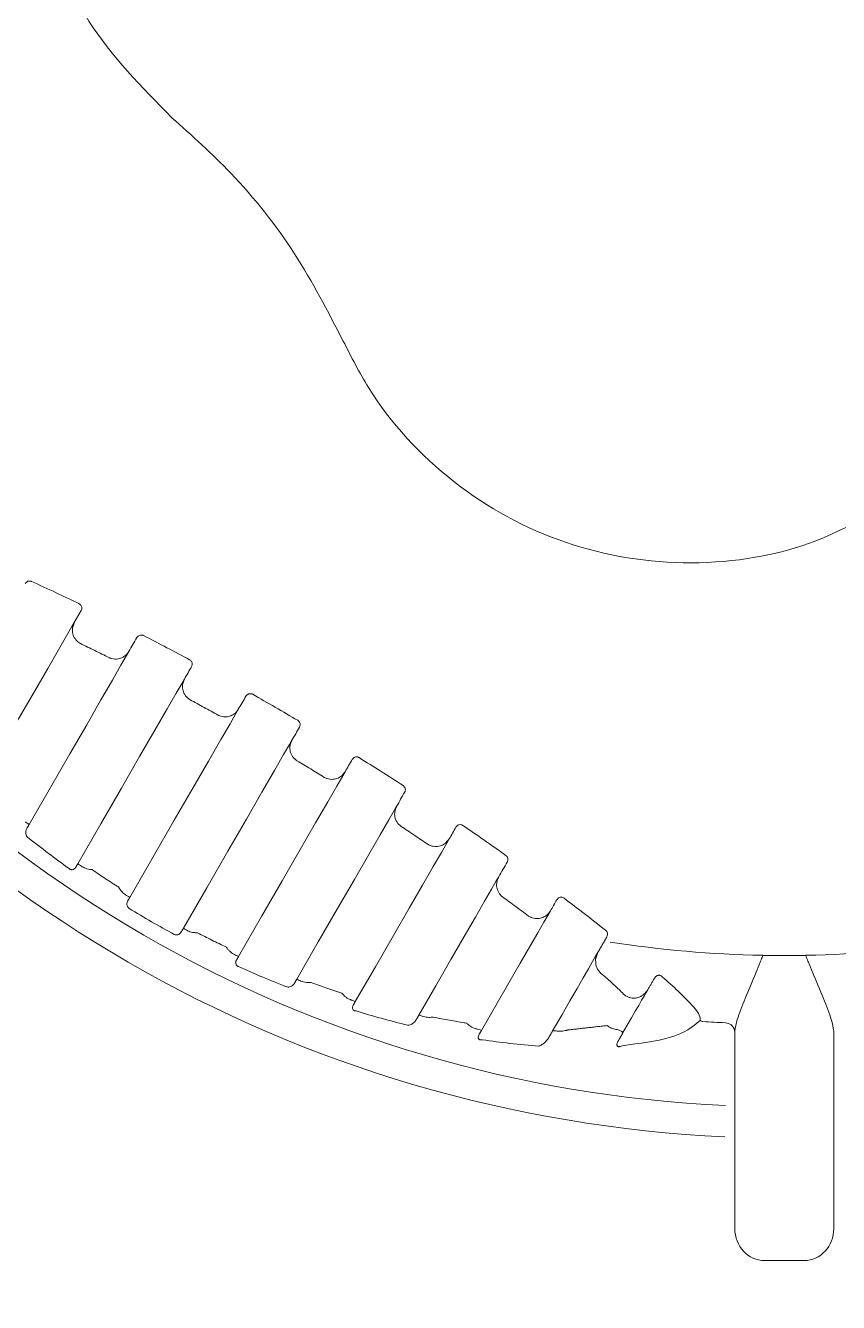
# Model space of a CAD drawing. Header units: inches. Extents: x -1 to 81, y -22 to 129.
# Drawn here: x 3.62 to 4.442, y 59.485 to 60.775 of the extents above; entities that cross this region are included whole.
import ezdxf

# ---------------------------------------------------------------- set-up
doc = ezdxf.new("R2010")
doc.units = ezdxf.units.IN
doc.header["$MEASUREMENT"] = 0
doc.layers.add('1', color=4, linetype='Continuous')

# ---------------------------------------------------------------- blocks, each defined once
blk = doc.blocks.new('FROG')
at = {"layer": '1', "color": 3, "lineweight": 5}
for p, q in [((-0.7177, -0.8056), (-0.7108, -0.7937)), ((-0.02, -1.1421), (0, -1.1421)), ((0, -1.1421), (0.02, -1.1421)), ((-0.05, -1.3213), (-0.05, -1.2184)), ((0.05, -1.2184), (0.05, -1.3213)), ((-0.05, -1.4178), (-0.05, -1.3213)), ((0.05, -1.3213), (0.05, -1.4178)), ((-0.02, -1.4501), (0.02, -1.4501))]:
    blk.add_line(p, q, dxfattribs=at)
at = {"layer": '1', "color": 3, "lineweight": 5, "flags": 128}
for points in [[(-0.8125, -0.9699), (-0.7922, -0.9347), (-0.774, -0.9031), (-0.758, -0.8755), (-0.7446, -0.8521), (-0.7337, -0.8332), (-0.7255, -0.8191), (-0.7202, -0.8099), (-0.7177, -0.8056)], [(-0.6544, -0.8209), (-0.6554, -0.8227), (-0.6564, -0.8244), (-0.6574, -0.8262), (-0.6584, -0.8279), (-0.6594, -0.8297), (-0.6605, -0.8314), (-0.6615, -0.8332), (-0.6625, -0.835)], [(-0.6625, -0.835), (-0.6649, -0.8392), (-0.6705, -0.8489), (-0.6792, -0.8639), (-0.6908, -0.8839), (-0.7052, -0.9089), (-0.7222, -0.9384), (-0.7417, -0.9722), (-0.7634, -1.0098)], [(-0.6064, -0.8628), (-0.6055, -0.8612), (-0.6046, -0.8596), (-0.6037, -0.8581), (-0.6027, -0.8565), (-0.6018, -0.8549), (-0.6009, -0.8533), (-0.6, -0.8518), (-0.5991, -0.8502)], [(-0.7141, -1.0493), (-0.6908, -1.0091), (-0.6699, -0.9729), (-0.6517, -0.9412), (-0.6362, -0.9145), (-0.6238, -0.893), (-0.6147, -0.8771), (-0.6088, -0.867), (-0.6064, -0.8628)], [(-0.5442, -0.8801), (-0.5452, -0.8818), (-0.5461, -0.8834), (-0.5471, -0.8851), (-0.5481, -0.8868), (-0.549, -0.8884), (-0.55, -0.8901), (-0.5509, -0.8917), (-0.5519, -0.8934)], [(-0.5519, -0.8934), (-0.5543, -0.8976), (-0.5602, -0.9079), (-0.5696, -0.924), (-0.5822, -0.9459), (-0.5979, -0.9731), (-0.6166, -1.0054), (-0.6379, -1.0423), (-0.6616, -1.0834)], [(-0.4978, -0.9246), (-0.4968, -0.923), (-0.4958, -0.9213), (-0.4949, -0.9197), (-0.4939, -0.918), (-0.493, -0.9164), (-0.492, -0.9147), (-0.4911, -0.913), (-0.4901, -0.9114)], [(-0.6074, -1.1146), (-0.5837, -1.0736), (-0.5624, -1.0367), (-0.5438, -1.0044), (-0.5281, -0.9771), (-0.5154, -0.9553), (-0.5061, -0.9391), (-0.5002, -0.9289), (-0.4978, -0.9246)], [(-0.4367, -0.944), (-0.4376, -0.9455), (-0.4386, -0.9471), (-0.4395, -0.9487), (-0.4404, -0.9502), (-0.4413, -0.9518), (-0.4422, -0.9534), (-0.4431, -0.9549), (-0.444, -0.9565)], [(-0.444, -0.9565), (-0.4464, -0.9607), (-0.4523, -0.9709), (-0.4615, -0.9868), (-0.4738, -1.0082), (-0.4893, -1.0349), (-0.5076, -1.0666), (-0.5285, -1.1028), (-0.5517, -1.1431)], [(-0.3919, -0.9912), (-0.3908, -0.9895), (-0.3898, -0.9877), (-0.3888, -0.9859), (-0.3878, -0.9842), (-0.3868, -0.9824), (-0.3858, -0.9807), (-0.3848, -0.9789), (-0.3837, -0.9772)], [(-0.4928, -1.166), (-0.4711, -1.1284), (-0.4516, -1.0947), (-0.4345, -1.0652), (-0.4201, -1.0402), (-0.4085, -1.0201), (-0.3999, -1.0051), (-0.3943, -0.9955), (-0.3919, -0.9912)], [(-0.3319, -1.0124), (-0.3328, -1.0139), (-0.3337, -1.0154), (-0.3345, -1.0169), (-0.3354, -1.0184), (-0.3362, -1.0199), (-0.3371, -1.0214), (-0.3379, -1.0228), (-0.3388, -1.0243)], [(-0.3388, -1.0243), (-0.3413, -1.0286), (-0.3466, -1.0379), (-0.3548, -1.052), (-0.3657, -1.0709), (-0.3792, -1.0942), (-0.3951, -1.1219), (-0.4133, -1.1534), (-0.4337, -1.1886)], [(-0.2887, -1.0626), (-0.2877, -1.0607), (-0.2866, -1.0589), (-0.2855, -1.057), (-0.2844, -1.0551), (-0.2833, -1.0533), (-0.2823, -1.0514), (-0.2812, -1.0495), (-0.2801, -1.0477)], [(-0.3693, -1.2022), (-0.3523, -1.1726), (-0.337, -1.1461), (-0.3236, -1.1229), (-0.3122, -1.1032), (-0.3029, -1.0872), (-0.2959, -1.075), (-0.2912, -1.0668), (-0.2887, -1.0626)], [(-0.2299, -1.0858), (-0.2308, -1.0872), (-0.2316, -1.0886), (-0.2324, -1.09), (-0.2332, -1.0914), (-0.234, -1.0928), (-0.2348, -1.0943), (-0.2357, -1.0957), (-0.2365, -1.0971)], [(-0.2365, -1.0971), (-0.2388, -1.1011), (-0.2431, -1.1085), (-0.2492, -1.1192), (-0.2572, -1.133), (-0.267, -1.1499), (-0.2784, -1.1698), (-0.2915, -1.1924), (-0.3061, -1.2178)], [(-0.1801, -1.1245), (-0.18, -1.1243), (-0.18, -1.1242), (-0.1799, -1.124), (-0.1798, -1.1239), (-0.1797, -1.1237), (-0.1796, -1.1236), (-0.1795, -1.1234), (-0.1794, -1.1233)], [(-0.2342, -1.2182), (-0.225, -1.2023), (-0.2168, -1.188), (-0.2095, -1.1753), (-0.2032, -1.1645), (-0.198, -1.1554), (-0.1938, -1.1482), (-0.1907, -1.1428), (-0.1887, -1.1393)], [(-0.138, -1.1766), (-0.1397, -1.1794), (-0.1417, -1.183), (-0.1442, -1.1873), (-0.1472, -1.1925), (-0.1506, -1.1984), (-0.1545, -1.205), (-0.1587, -1.2124), (-0.1634, -1.2206)]]:
    blk.add_lwpolyline(points, dxfattribs=at)
at = {"layer": '1', "linetype": 'Continuous', "lineweight": 15}
for radius in [1.995, 1.9325, 1.8575]:
    blk.add_circle((0, 0), radius, dxfattribs=at)
at = {"layer": '1', "color": 3, "lineweight": 5}
for centre, radius, start, end in [((0, 0), 1.2949, 212.6358, 267.3642), ((0, 0), 1.3265, 212.5926, 267.4074), ((0, 0), 1.1421, 261.1339, 268.8898), ((0, 0), 1.1421, 271.1102, 278.8661), ((0, 0), 1.1421, 268.8898, 270), ((0, 0), 1.1421, 270, 271.1102), ((-0.0818, -1.2036), 0.00511, 229.9887, 264.9633), ((0, 0), 1.2115, 266.1074, 267.1841), ((-0.0599, -1.22), 0.0099, 0.5131, 87.808)]:
    blk.add_arc(centre, radius, start, end, dxfattribs=at)
for centre, start_param, end_param in [((-0.02, -1.4178), 4.712389, 6.283185), ((0.02, -1.4178), 0, 1.570796)]:
    blk.add_ellipse(centre, major_axis=(0, -0.0324), ratio=0.926878, start_param=start_param, end_param=end_param, dxfattribs=at)
for points, knots in [([(-0.619, -0.2958), (-0.6495, -0.265), (-0.7105, -0.2035), (-0.7569, -0.0794), (-0.7621, 0.0512), (-0.7233, 0.1761), (-0.666, 0.2549), (-0.6264, 0.2894), (-0.619, 0.2958)], [0, 0, 0, 0, 0.1916878, 0.3833997, 0.5745646, 0.7653715, 0.956385, 1, 1, 1, 1]), ([(-0.4459, -0.5214), (-0.4614, -0.4915), (-0.4927, -0.4308), (-0.5527, -0.3552), (-0.5987, -0.314), (-0.619, -0.2958)], [0, 0, 0, 0, 0.352133, 0.714485, 1, 1, 1, 1]), ([(0.1451, -0.6596), (0.1089, -0.6835), (0.0366, -0.7312), (-0.0942, -0.7523), (-0.2234, -0.7318), (-0.3382, -0.669), (-0.4102, -0.5913), (-0.4378, -0.5373), (-0.4459, -0.5214)], [0, 0, 0, 0, 0.185057, 0.370138, 0.554659, 0.738742, 0.922921, 1, 1, 1, 1]), ([(-0.7608, -0.7643), (-0.7609, -0.7642), (-0.7615, -0.7639), (-0.7628, -0.7637), (-0.7646, -0.764), (-0.7662, -0.7649), (-0.7669, -0.7659), (-0.7673, -0.7664)], [0, 0, 0, 0, 0.0400664, 0.2597841, 0.4984827, 0.7478881, 1, 1, 1, 1]), ([(-0.713, -0.7866), (-0.7207, -0.7829), (-0.7366, -0.7754), (-0.7525, -0.768), (-0.7608, -0.7643)], [0, 0, 0, 0, 0.485827, 1, 1, 1, 1]), ([(-0.7108, -0.7937), (-0.7106, -0.7931), (-0.7101, -0.7921), (-0.7101, -0.7904), (-0.7106, -0.7888), (-0.7116, -0.7875), (-0.7125, -0.7869), (-0.713, -0.7866)], [0, 0, 0, 0, 0.232134, 0.436961, 0.628874, 0.814865, 1, 1, 1, 1]), ([(-0.7115, -0.8269), (-0.7116, -0.8269), (-0.7117, -0.8268), (-0.712, -0.8267), (-0.7127, -0.8262), (-0.7134, -0.8257), (-0.7154, -0.8241), (-0.7179, -0.8212), (-0.7198, -0.8161), (-0.7196, -0.8126), (-0.7196, -0.811)], [0, 0, 0, 0, 0.007446, 0.024858, 0.06048, 0.148946, 0.169659, 0.495163, 0.766714, 1, 1, 1, 1]), ([(-0.6477, -0.8189), (-0.6479, -0.8188), (-0.6486, -0.8185), (-0.65, -0.8183), (-0.6518, -0.8186), (-0.6533, -0.8195), (-0.654, -0.8204), (-0.6544, -0.8209)], [0, 0, 0, 0, 0.073773, 0.28687, 0.516161, 0.756326, 1, 1, 1, 1]), ([(-0.6011, -0.8433), (-0.6087, -0.8392), (-0.6242, -0.831), (-0.6398, -0.823), (-0.6477, -0.8189)], [0, 0, 0, 0, 0.492917, 1, 1, 1, 1]), ([(-0.6824, -0.8412), (-0.6873, -0.8388), (-0.697, -0.834), (-0.7067, -0.8293), (-0.7115, -0.8269)], [0, 0, 0, 0, 0.506006, 1, 1, 1, 1]), ([(-0.6648, -0.838), (-0.666, -0.839), (-0.6686, -0.8412), (-0.6739, -0.8429), (-0.6779, -0.8427), (-0.6805, -0.842), (-0.6813, -0.8417), (-0.682, -0.8414), (-0.6823, -0.8413), (-0.6824, -0.8412), (-0.6824, -0.8412)], [0, 0, 0, 0, 0.224645, 0.495094, 0.835876, 0.860745, 0.944888, 0.977938, 0.992808, 1, 1, 1, 1]), ([(-0.5991, -0.8502), (-0.5989, -0.8498), (-0.5985, -0.8488), (-0.5984, -0.8472), (-0.5988, -0.8456), (-0.5997, -0.8442), (-0.6006, -0.8436), (-0.6011, -0.8433)], [0, 0, 0, 0, 0.200279, 0.4148, 0.61609, 0.809394, 1, 1, 1, 1]), ([(-0.6007, -0.8837), (-0.6007, -0.8837), (-0.6009, -0.8836), (-0.6012, -0.8834), (-0.6019, -0.8829), (-0.6026, -0.8824), (-0.6046, -0.8807), (-0.6069, -0.8776), (-0.6086, -0.8724), (-0.6083, -0.869), (-0.6081, -0.8674)], [0, 0, 0, 0, 0.007306, 0.02587, 0.063559, 0.1584, 0.168364, 0.505454, 0.772446, 1, 1, 1, 1]), ([(-0.5723, -0.8993), (-0.5771, -0.8967), (-0.5865, -0.8914), (-0.596, -0.8863), (-0.6007, -0.8837)], [0, 0, 0, 0, 0.5020085, 1, 1, 1, 1]), ([(-0.5374, -0.8782), (-0.5377, -0.8781), (-0.5385, -0.8777), (-0.5399, -0.8775), (-0.5417, -0.8778), (-0.5432, -0.8787), (-0.5439, -0.8797), (-0.5442, -0.8801)], [0, 0, 0, 0, 0.1035299, 0.3097443, 0.5306025, 0.7630784, 1, 1, 1, 1]), ([(-0.4919, -0.9045), (-0.4994, -0.9001), (-0.5146, -0.8912), (-0.5298, -0.8826), (-0.5374, -0.8782)], [0, 0, 0, 0, 0.5, 1, 1, 1, 1]), ([(-0.5545, -0.8968), (-0.5558, -0.8978), (-0.5585, -0.8999), (-0.5638, -0.9013), (-0.5677, -0.901), (-0.5702, -0.9002), (-0.571, -0.8999), (-0.5718, -0.8995), (-0.5722, -0.8994), (-0.5723, -0.8993), (-0.5723, -0.8993)], [0, 0, 0, 0, 0.224674, 0.491133, 0.833514, 0.844232, 0.938018, 0.974988, 0.992769, 1, 1, 1, 1]), ([(-0.4901, -0.9114), (-0.4899, -0.911), (-0.4895, -0.9101), (-0.4893, -0.9086), (-0.4897, -0.907), (-0.4905, -0.9055), (-0.4914, -0.9049), (-0.4919, -0.9045)], [0, 0, 0, 0, 0.168533, 0.392708, 0.603301, 0.803874, 1, 1, 1, 1]), ([(-0.4926, -0.9453), (-0.4927, -0.9453), (-0.4928, -0.9452), (-0.4931, -0.945), (-0.4938, -0.9445), (-0.4945, -0.9439), (-0.4964, -0.9421), (-0.4986, -0.9389), (-0.5001, -0.9336), (-0.4996, -0.9302), (-0.4994, -0.9286)], [0, 0, 0, 0, 0.007232, 0.025014, 0.061981, 0.155769, 0.166488, 0.508868, 0.775327, 1, 1, 1, 1]), ([(-0.4298, -0.9422), (-0.4301, -0.942), (-0.4309, -0.9416), (-0.4325, -0.9413), (-0.4342, -0.9417), (-0.4357, -0.9425), (-0.4364, -0.9435), (-0.4367, -0.944)], [0, 0, 0, 0, 0.130358, 0.329387, 0.542405, 0.768395, 1, 1, 1, 1]), ([(-0.465, -0.9621), (-0.4696, -0.9593), (-0.4788, -0.9536), (-0.488, -0.9481), (-0.4926, -0.9453)], [0, 0, 0, 0, 0.497992, 1, 1, 1, 1]), ([(-0.3853, -0.9704), (-0.3928, -0.9656), (-0.4075, -0.9561), (-0.4224, -0.9468), (-0.4298, -0.9422)], [0, 0, 0, 0, 0.507083, 1, 1, 1, 1]), ([(-0.4471, -0.9603), (-0.4484, -0.9613), (-0.4512, -0.9633), (-0.4566, -0.9644), (-0.4604, -0.964), (-0.4629, -0.9631), (-0.4637, -0.9628), (-0.4645, -0.9624), (-0.4648, -0.9622), (-0.4649, -0.9621), (-0.465, -0.9621)], [0, 0, 0, 0, 0.227552, 0.494546, 0.831634, 0.841601, 0.936441, 0.97413, 0.992693, 1, 1, 1, 1]), ([(-0.3837, -0.9772), (-0.3836, -0.9769), (-0.3832, -0.9761), (-0.383, -0.9746), (-0.3832, -0.973), (-0.384, -0.9715), (-0.3849, -0.9708), (-0.3853, -0.9704)], [0, 0, 0, 0, 0.135652, 0.369951, 0.590201, 0.798201, 1, 1, 1, 1]), ([(-0.3873, -1.0116), (-0.3873, -1.0116), (-0.3875, -1.0115), (-0.3877, -1.0113), (-0.3883, -1.0108), (-0.389, -1.0103), (-0.3908, -1.0084), (-0.393, -1.0051), (-0.3942, -0.9997), (-0.3936, -0.9962), (-0.3933, -0.9947)], [0, 0, 0, 0, 0.007194, 0.022061, 0.055115, 0.139257, 0.164125, 0.504906, 0.775355, 1, 1, 1, 1]), ([(-0.7672, -1.0071), (-0.766, -1.008), (-0.7638, -1.0095), (-0.7635, -1.0097), (-0.7634, -1.0098)], [0, 0, 0, 0, 0.5683904, 1, 1, 1, 1]), ([(-0.7652, -1.0223), (-0.7654, -1.022), (-0.7658, -1.0216), (-0.7663, -1.0205), (-0.7668, -1.0189), (-0.7668, -1.0163), (-0.7662, -1.0148), (-0.7658, -1.0138)], [0, 0, 0, 0, 0.0895922, 0.1233174, 0.2998941, 0.5805984, 1, 1, 1, 1]), ([(-0.3604, -1.0297), (-0.3648, -1.0267), (-0.3737, -1.0206), (-0.3828, -1.0146), (-0.3873, -1.0116)], [0, 0, 0, 0, 0.493995, 1, 1, 1, 1]), ([(-0.3248, -1.0107), (-0.3251, -1.0105), (-0.326, -1.01), (-0.3277, -1.0098), (-0.3294, -1.0101), (-0.3309, -1.011), (-0.3316, -1.012), (-0.3319, -1.0124)], [0, 0, 0, 0, 0.154867, 0.346182, 0.551679, 0.772292, 1, 1, 1, 1]), ([(-0.2815, -1.041), (-0.2889, -1.0357), (-0.3032, -1.0256), (-0.3177, -1.0156), (-0.3248, -1.0107)], [0, 0, 0, 0, 0.514173, 1, 1, 1, 1]), ([(-0.7652, -1.0223), (-0.7581, -1.0279), (-0.7443, -1.0388), (-0.7299, -1.0492), (-0.7229, -1.0543)], [0, 0, 0, 0, 0.510622, 1, 1, 1, 1]), ([(-0.3426, -1.0287), (-0.3439, -1.0295), (-0.3468, -1.0314), (-0.3522, -1.0323), (-0.356, -1.0317), (-0.3584, -1.0307), (-0.3592, -1.0303), (-0.3599, -1.0299), (-0.3602, -1.0298), (-0.3603, -1.0297), (-0.3604, -1.0297)], [0, 0, 0, 0, 0.233284, 0.504838, 0.830341, 0.851053, 0.93952, 0.975141, 0.992554, 1, 1, 1, 1]), ([(-0.2801, -1.0477), (-0.28, -1.0475), (-0.2796, -1.0467), (-0.2793, -1.0454), (-0.2795, -1.0437), (-0.2802, -1.0421), (-0.2811, -1.0413), (-0.2815, -1.041)], [0, 0, 0, 0, 0.1003278, 0.3457949, 0.5765626, 0.7923398, 1, 1, 1, 1]), ([(-0.7161, -1.0528), (-0.7166, -1.0535), (-0.7174, -1.0546), (-0.719, -1.0553), (-0.7203, -1.0555), (-0.7212, -1.0553), (-0.7219, -1.055), (-0.7224, -1.0547), (-0.7227, -1.0544), (-0.7229, -1.0543), (-0.7229, -1.0543)], [0, 0, 0, 0, 0.394975, 0.626742, 0.783149, 0.854406, 0.892434, 0.952556, 0.993547, 1, 1, 1, 1]), ([(-0.7141, -1.0493), (-0.7139, -1.0495), (-0.7137, -1.0496), (-0.7121, -1.0507), (-0.7108, -1.0516), (-0.7096, -1.0524)], [0, 0, 0, 0, 0.493978, 0.577794, 1, 1, 1, 1]), ([(-0.7096, -1.0524), (-0.7082, -1.0531), (-0.7059, -1.0543), (-0.7026, -1.055), (-0.7009, -1.0552), (-0.7002, -1.0553), (-0.6999, -1.0553), (-0.6998, -1.0553), (-0.6997, -1.0553)], [0, 0, 0, 0, 0.525942, 0.813042, 0.922914, 0.967992, 0.987341, 1, 1, 1, 1]), ([(-0.6997, -1.0553), (-0.6952, -1.0584), (-0.6863, -1.0645), (-0.6772, -1.0703), (-0.6728, -1.0732)], [0, 0, 0, 0, 0.506821, 1, 1, 1, 1]), ([(-0.2848, -1.0828), (-0.2849, -1.0828), (-0.2849, -1.0828), (-0.2851, -1.0826), (-0.2855, -1.0822), (-0.2862, -1.0817), (-0.288, -1.0797), (-0.29, -1.0762), (-0.2912, -1.0708), (-0.2904, -1.0673), (-0.2901, -1.0657)], [0, 0, 0, 0, 0.007207, 0.016451, 0.041404, 0.10491, 0.160821, 0.491889, 0.772109, 1, 1, 1, 1]), ([(-0.6728, -1.0732), (-0.6727, -1.0733), (-0.6727, -1.0734), (-0.6725, -1.0736), (-0.6722, -1.0742), (-0.6712, -1.0757), (-0.669, -1.0785), (-0.667, -1.08), (-0.6658, -1.0809)], [0, 0, 0, 0, 0.0119508, 0.0292402, 0.0731251, 0.1843194, 0.4918602, 1, 1, 1, 1]), ([(-0.6658, -1.0809), (-0.6647, -1.0816), (-0.6622, -1.083), (-0.6618, -1.0832), (-0.6616, -1.0834)], [0, 0, 0, 0, 0.442973, 1, 1, 1, 1]), ([(-0.2587, -1.1022), (-0.2629, -1.099), (-0.2716, -1.0925), (-0.2804, -1.0861), (-0.2848, -1.0828)], [0, 0, 0, 0, 0.490054, 1, 1, 1, 1]), ([(-0.2299, -1.0858), (-0.2296, -1.0853), (-0.2289, -1.0844), (-0.2274, -1.0834), (-0.2256, -1.0831), (-0.2239, -1.0833), (-0.223, -1.0839), (-0.2226, -1.0842)], [0, 0, 0, 0, 0.225594, 0.442133, 0.640161, 0.822872, 1, 1, 1, 1]), ([(-0.6623, -1.0945), (-0.6625, -1.0943), (-0.6629, -1.094), (-0.6635, -1.0933), (-0.6642, -1.0922), (-0.6646, -1.0905), (-0.6645, -1.0887), (-0.6639, -1.0875), (-0.6637, -1.087)], [0, 0, 0, 0, 0.065695, 0.107777, 0.230146, 0.43261, 0.742568, 1, 1, 1, 1]), ([(-0.6623, -1.0945), (-0.6547, -1.099), (-0.6397, -1.1081), (-0.6244, -1.1166), (-0.6167, -1.1208)], [0, 0, 0, 0, 0.500627, 1, 1, 1, 1]), ([(-0.1806, -1.1166), (-0.1878, -1.1109), (-0.2017, -1.1), (-0.2158, -1.0893), (-0.2226, -1.0842)], [0, 0, 0, 0, 0.521275, 1, 1, 1, 1]), ([(-0.241, -1.102), (-0.2424, -1.1028), (-0.2455, -1.1045), (-0.2508, -1.1051), (-0.2546, -1.1043), (-0.2569, -1.1032), (-0.2577, -1.1028), (-0.2583, -1.1025), (-0.2585, -1.1023), (-0.2586, -1.1022), (-0.2587, -1.1022)], [0, 0, 0, 0, 0.242249, 0.522442, 0.830192, 0.872289, 0.947376, 0.978143, 0.992366, 1, 1, 1, 1]), ([(-0.2365, -1.0971), (-0.2375, -1.0985), (-0.2388, -1.1004), (-0.2406, -1.1017), (-0.241, -1.102)], [0, 0, 0, 0, 0.78289, 1, 1, 1, 1]), ([(-0.6096, -1.1183), (-0.6101, -1.119), (-0.6109, -1.1201), (-0.6128, -1.1211), (-0.6143, -1.1213), (-0.6153, -1.1212), (-0.616, -1.1211), (-0.6165, -1.1209), (-0.6167, -1.1208)], [0, 0, 0, 0, 0.391571, 0.648181, 0.817621, 0.899957, 0.934165, 1, 1, 1, 1]), ([(-0.6074, -1.1146), (-0.6072, -1.1147), (-0.607, -1.1149), (-0.6054, -1.1158), (-0.6042, -1.1165), (-0.6032, -1.117)], [0, 0, 0, 0, 0.512984, 0.610792, 1, 1, 1, 1]), ([(-0.6032, -1.117), (-0.6017, -1.1177), (-0.5993, -1.1187), (-0.5958, -1.1191), (-0.5941, -1.1192), (-0.5935, -1.1192), (-0.5932, -1.1192), (-0.5931, -1.1192), (-0.5931, -1.1192)], [0, 0, 0, 0, 0.544951, 0.827779, 0.931592, 0.972639, 0.988044, 1, 1, 1, 1]), ([(-0.5931, -1.1192), (-0.5883, -1.1217), (-0.5787, -1.1266), (-0.5689, -1.1313), (-0.564, -1.1336)], [0, 0, 0, 0, 0.4958076, 1, 1, 1, 1]), ([(-0.1806, -1.1166), (-0.1801, -1.117), (-0.1793, -1.1178), (-0.1787, -1.1194), (-0.1786, -1.1212), (-0.179, -1.1225), (-0.1794, -1.1231), (-0.1794, -1.1233)], [0, 0, 0, 0, 0.213782, 0.437824, 0.680547, 0.939019, 1, 1, 1, 1]), ([(-0.564, -1.1336), (-0.564, -1.1337), (-0.5639, -1.1338), (-0.5638, -1.134), (-0.5634, -1.1345), (-0.5625, -1.1358), (-0.5602, -1.1384), (-0.558, -1.1398), (-0.5566, -1.1407)], [0, 0, 0, 0, 0.012662, 0.030168, 0.072648, 0.176036, 0.443331, 1, 1, 1, 1]), ([(-0.5566, -1.1407), (-0.5553, -1.1413), (-0.5528, -1.1426), (-0.5518, -1.143), (-0.5517, -1.1431), (-0.5517, -1.1431)], [0, 0, 0, 0, 0.436987, 0.872345, 1, 1, 1, 1]), ([(-0.5516, -1.1532), (-0.5518, -1.1531), (-0.5522, -1.153), (-0.5529, -1.1526), (-0.5533, -1.1522), (-0.5539, -1.1516), (-0.5544, -1.1505), (-0.5546, -1.1487), (-0.5542, -1.1474), (-0.5538, -1.1467), (-0.5537, -1.1466)], [0, 0, 0, 0, 0.059752, 0.097656, 0.174116, 0.201755, 0.35401, 0.593719, 0.95746, 1, 1, 1, 1]), ([(-0.1857, -1.1598), (-0.1857, -1.1598), (-0.1858, -1.1597), (-0.186, -1.1595), (-0.1865, -1.1589), (-0.1872, -1.1581), (-0.1889, -1.1557), (-0.1908, -1.1518), (-0.1907, -1.1473), (-0.1907, -1.1453)], [0, 0, 0, 0, 0.008128, 0.024574, 0.064606, 0.172955, 0.244526, 0.657556, 1, 1, 1, 1]), ([(-0.0216, -1.1419), (-0.0216, -1.1421), (-0.0219, -1.1428), (-0.0229, -1.1451), (-0.0251, -1.1507), (-0.0311, -1.1652), (-0.0397, -1.1859), (-0.0481, -1.2063), (-0.0494, -1.2148), (-0.05, -1.2184)], [0, 0, 0, 0, 0.004837, 0.021246, 0.071767, 0.176551, 0.477362, 0.772726, 1, 1, 1, 1]), ([(0.05, -1.2184), (0.0494, -1.2148), (0.0481, -1.2063), (0.0397, -1.1859), (0.0311, -1.1652), (0.0251, -1.1507), (0.0229, -1.1451), (0.0219, -1.1428), (0.0216, -1.1421), (0.0216, -1.1419)], [0, 0, 0, 0, 0.227274, 0.522638, 0.823449, 0.928233, 0.978755, 0.995163, 1, 1, 1, 1]), ([(-0.5516, -1.1532), (-0.5436, -1.1568), (-0.5275, -1.164), (-0.5111, -1.1705), (-0.5028, -1.1738)], [0, 0, 0, 0, 0.490869, 1, 1, 1, 1]), ([(-0.1612, -1.1822), (-0.1628, -1.1807), (-0.167, -1.1765), (-0.1751, -1.169), (-0.182, -1.163), (-0.1857, -1.1598)], [0, 0, 0, 0, 0.217721, 0.584642, 1, 1, 1, 1]), ([(-0.4951, -1.1701), (-0.4957, -1.1709), (-0.4967, -1.1722), (-0.4988, -1.1734), (-0.5007, -1.1739), (-0.502, -1.174), (-0.5026, -1.1738), (-0.5028, -1.1738)], [0, 0, 0, 0, 0.404821, 0.682834, 0.858376, 0.974422, 1, 1, 1, 1]), ([(-0.4928, -1.166), (-0.4926, -1.1661), (-0.4923, -1.1663), (-0.4907, -1.167), (-0.4895, -1.1676), (-0.4886, -1.168)], [0, 0, 0, 0, 0.503202, 0.660926, 1, 1, 1, 1]), ([(-0.4886, -1.168), (-0.4869, -1.1686), (-0.4844, -1.1693), (-0.4808, -1.1695), (-0.4793, -1.1695), (-0.4787, -1.1695), (-0.4785, -1.1694), (-0.4784, -1.1694)], [0, 0, 0, 0, 0.600722, 0.85241, 0.94324, 0.988484, 1, 1, 1, 1]), ([(-0.4784, -1.1694), (-0.4734, -1.1713), (-0.463, -1.175), (-0.4526, -1.1784), (-0.4473, -1.1801)], [0, 0, 0, 0, 0.486072, 1, 1, 1, 1]), ([(-0.1237, -1.1633), (-0.1238, -1.1631), (-0.124, -1.1629), (-0.1246, -1.1626), (-0.1251, -1.1623), (-0.126, -1.1621), (-0.1267, -1.162), (-0.1276, -1.1621), (-0.1287, -1.1625), (-0.1303, -1.1634), (-0.1309, -1.1644), (-0.1313, -1.165)], [0, 0, 0, 0, 0.070795, 0.091233, 0.19726, 0.242791, 0.327889, 0.392285, 0.491185, 0.67691, 1, 1, 1, 1]), ([(-0.0851, -1.2076), (-0.085, -1.206), (-0.0848, -1.203), (-0.0925, -1.1927), (-0.1059, -1.1791), (-0.118, -1.1683), (-0.1237, -1.1633)], [0, 0, 0, 0, 0.201531, 0.407234, 0.723893, 1, 1, 1, 1]), ([(-0.4473, -1.1801), (-0.4472, -1.1802), (-0.4472, -1.1802), (-0.447, -1.1804), (-0.4466, -1.1808), (-0.4458, -1.1818), (-0.4449, -1.1827), (-0.4428, -1.1846), (-0.4411, -1.1855), (-0.4395, -1.1863)], [0, 0, 0, 0, 0.013902, 0.030509, 0.069887, 0.160693, 0.377211, 0.424671, 1, 1, 1, 1]), ([(-0.4395, -1.1863), (-0.4383, -1.1868), (-0.4356, -1.1879), (-0.4339, -1.1885), (-0.4337, -1.1886), (-0.4337, -1.1886)], [0, 0, 0, 0, 0.3256368, 0.7642472, 1, 1, 1, 1]), ([(-0.1514, -1.1852), (-0.153, -1.1851), (-0.1557, -1.185), (-0.1585, -1.1838), (-0.16, -1.1831), (-0.1607, -1.1826), (-0.161, -1.1824), (-0.1612, -1.1823), (-0.1612, -1.1822)], [0, 0, 0, 0, 0.460679, 0.743752, 0.875195, 0.938832, 0.984466, 1, 1, 1, 1]), ([(-0.138, -1.1766), (-0.1393, -1.1784), (-0.141, -1.1808), (-0.1445, -1.1832), (-0.1475, -1.1847), (-0.1501, -1.185), (-0.1514, -1.1852)], [0, 0, 0, 0, 0.411554, 0.564145, 0.794136, 1, 1, 1, 1]), ([(-0.4329, -1.1981), (-0.4332, -1.1981), (-0.4336, -1.1981), (-0.4343, -1.1979), (-0.4347, -1.1977), (-0.4354, -1.1973), (-0.4361, -1.1967), (-0.4366, -1.1955), (-0.4365, -1.1939), (-0.436, -1.1928), (-0.4357, -1.1922)], [0, 0, 0, 0, 0.0653348, 0.0926033, 0.1507524, 0.1802076, 0.2725966, 0.4284906, 0.6905235, 1, 1, 1, 1]), ([(-0.4329, -1.1981), (-0.4245, -1.2006), (-0.407, -1.2058), (-0.3895, -1.2102), (-0.3805, -1.2125)], [0, 0, 0, 0, 0.48116, 1, 1, 1, 1]), ([(-0.3722, -1.2071), (-0.3729, -1.2081), (-0.3741, -1.2098), (-0.3768, -1.2115), (-0.3788, -1.2123), (-0.3801, -1.2124), (-0.3805, -1.2125)], [0, 0, 0, 0, 0.445011, 0.736713, 0.907241, 1, 1, 1, 1]), ([(-0.3693, -1.2022), (-0.3692, -1.2023), (-0.3689, -1.2024), (-0.3671, -1.203), (-0.3657, -1.2035), (-0.3649, -1.2038)], [0, 0, 0, 0, 0.450302, 0.712062, 1, 1, 1, 1]), ([(-0.3649, -1.2038), (-0.3631, -1.2042), (-0.3607, -1.2047), (-0.3573, -1.2045), (-0.356, -1.2044), (-0.3554, -1.2044), (-0.3551, -1.2044), (-0.355, -1.2043), (-0.355, -1.2043)], [0, 0, 0, 0, 0.627683, 0.822887, 0.934548, 0.975623, 0.988935, 1, 1, 1, 1]), ([(-0.355, -1.2043), (-0.3494, -1.2054), (-0.3389, -1.2075), (-0.3277, -1.2094), (-0.322, -1.2102), (-0.3211, -1.2104)], [0, 0, 0, 0, 0.486631, 0.920248, 1, 1, 1, 1]), ([(-0.3211, -1.2104), (-0.3211, -1.2104), (-0.321, -1.2105), (-0.3209, -1.2106), (-0.3208, -1.2108), (-0.3203, -1.2112), (-0.3194, -1.212), (-0.3172, -1.2139), (-0.3149, -1.2148), (-0.3134, -1.2155)], [0, 0, 0, 0, 0.01629, 0.019422, 0.044574, 0.093669, 0.197476, 0.422533, 1, 1, 1, 1]), ([(-0.164, -1.2332), (-0.1464, -1.2309), (-0.1062, -1.2256), (-0.0927, -1.214), (-0.0851, -1.2076)], [0, 0, 0, 0, 0.439668, 1, 1, 1, 1]), ([(-0.3134, -1.2155), (-0.3122, -1.2158), (-0.3096, -1.2166), (-0.3071, -1.2174), (-0.3062, -1.2177), (-0.3062, -1.2177), (-0.3061, -1.2178)], [0, 0, 0, 0, 0.226109, 0.531949, 0.906264, 1, 1, 1, 1]), ([(-0.3085, -1.2218), (-0.3088, -1.2224), (-0.3094, -1.2235), (-0.3095, -1.2251), (-0.3091, -1.2262), (-0.3085, -1.2268), (-0.308, -1.2271), (-0.3075, -1.2272), (-0.3069, -1.2273), (-0.3061, -1.2274), (-0.3055, -1.2273), (-0.3052, -1.2272)], [0, 0, 0, 0, 0.2811723, 0.5512459, 0.6921393, 0.7643805, 0.7952632, 0.8314752, 0.8656489, 0.9089126, 1, 1, 1, 1]), ([(-0.2342, -1.2182), (-0.2335, -1.2181), (-0.2326, -1.218), (-0.2294, -1.2184), (-0.2287, -1.2185)], [0, 0, 0, 0, 0.783797, 1, 1, 1, 1]), ([(-0.2287, -1.2185), (-0.2268, -1.2185), (-0.2242, -1.2185), (-0.2208, -1.2178), (-0.2195, -1.2175), (-0.2191, -1.2174), (-0.2189, -1.2174), (-0.2189, -1.2173)], [0, 0, 0, 0, 0.645425, 0.878087, 0.957187, 0.990305, 1, 1, 1, 1]), ([(-0.1789, -1.2128), (-0.1789, -1.2129), (-0.178, -1.2136), (-0.1757, -1.2153), (-0.173, -1.216), (-0.1714, -1.2165)], [0, 0, 0, 0, 0.032565, 0.396663, 1, 1, 1, 1]), ([(-0.1714, -1.2165), (-0.1711, -1.2165), (-0.1702, -1.2167), (-0.1685, -1.2171), (-0.1652, -1.2181), (-0.1634, -1.2194), (-0.1634, -1.2202), (-0.1634, -1.2206)], [0, 0, 0, 0, 0.035854, 0.08407, 0.199059, 0.590433, 1, 1, 1, 1]), ([(-0.3052, -1.2272), (-0.2959, -1.2285), (-0.2764, -1.2312), (-0.2578, -1.2327), (-0.248, -1.2335)], [0, 0, 0, 0, 0.4750254, 1, 1, 1, 1]), ([(-0.248, -1.2335), (-0.2479, -1.2334), (-0.2471, -1.2331), (-0.2451, -1.2322), (-0.2415, -1.2297), (-0.2397, -1.2272), (-0.2384, -1.2255)], [0, 0, 0, 0, 0.02561, 0.141944, 0.418959, 1, 1, 1, 1]), ([(-0.164, -1.2332), (-0.1645, -1.2334), (-0.1653, -1.2338), (-0.1664, -1.2341), (-0.167, -1.2342), (-0.1674, -1.2342), (-0.1676, -1.2342), (-0.1679, -1.2341), (-0.1682, -1.234), (-0.1685, -1.2338), (-0.169, -1.2334), (-0.1694, -1.2321), (-0.1688, -1.2301), (-0.168, -1.2286), (-0.1676, -1.2278)], [0, 0, 0, 0, 0.115704, 0.167927, 0.195014, 0.202603, 0.216292, 0.226975, 0.242923, 0.252652, 0.297534, 0.393013, 0.706807, 1, 1, 1, 1])]:
    blk.add_open_spline(points, degree=3, knots=knots, dxfattribs=at)
for points in [[(-0.7196, -0.811), (-0.7177, -0.8056)], [(-0.6625, -0.835), (-0.6648, -0.838)], [(-0.6081, -0.8674), (-0.6064, -0.8628)], [(-0.5519, -0.8934), (-0.5545, -0.8968)], [(-0.4994, -0.9286), (-0.4978, -0.9246)], [(-0.444, -0.9565), (-0.4471, -0.9603)], [(-0.3933, -0.9947), (-0.3919, -0.9912)], [(-0.7634, -1.0098), (-0.7658, -1.0138)], [(-0.3388, -1.0243), (-0.3426, -1.0287)], [(-0.7161, -1.0528), (-0.7141, -1.0493)], [(-0.2901, -1.0657), (-0.2887, -1.0626)], [(-0.6616, -1.0834), (-0.6637, -1.087)], [(-0.6096, -1.1183), (-0.6074, -1.1146)], [(-0.1887, -1.1393), (-0.1801, -1.1245)], [(-0.5517, -1.1431), (-0.5537, -1.1466)], [(-0.1907, -1.1453), (-0.1887, -1.1393)], [(-0.0221, -1.1418), (-0.0216, -1.1419)], [(-0.0216, -1.1419), (-0.02, -1.1421)], [(0.02, -1.1421), (0.0216, -1.1419)], [(0.0216, -1.1419), (0.0221, -1.1418)], [(-0.4951, -1.1701), (-0.4928, -1.166)], [(-0.1313, -1.165), (-0.138, -1.1766)], [(-0.4337, -1.1886), (-0.4357, -1.1922)], [(-0.3722, -1.2071), (-0.3693, -1.2022)], [(-0.3061, -1.2178), (-0.3085, -1.2218)], [(-0.2384, -1.2255), (-0.2342, -1.2182)], [(-0.2189, -1.2173), (-0.1789, -1.2128)], [(-0.1634, -1.2206), (-0.1676, -1.2278)]]:
    blk.add_open_spline(points, degree=1, dxfattribs=at)
blk = doc.blocks.new('19 HS Propel')
at = {"layer": '1', "color": 3}
blk.add_arc((30.0518, 40.1467), 25.654, 147.42384, 204.08967, dxfattribs=at)
at = {"layer": '1'}
blk.add_blockref('FROG', (5.2296, 55.0221), dxfattribs=at)

msp = doc.modelspace()

# ---------------------------------------------------------------- block references
msp.add_blockref('19 HS Propel', (-0.8428, 5.9556))

doc.saveas('drawing.dxf')
